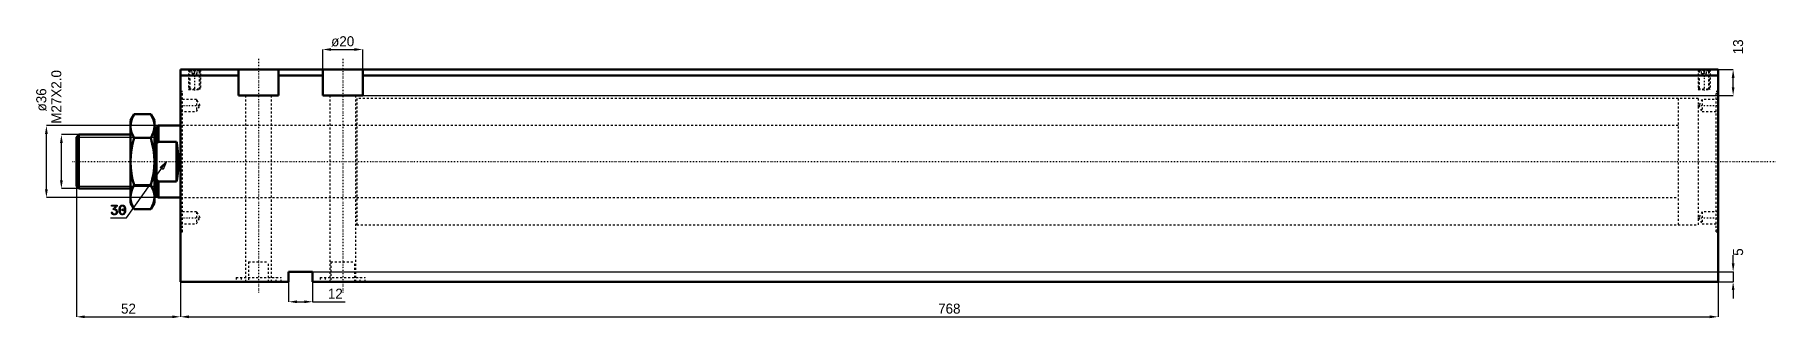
# Model space of a CAD drawing. Header units: millimetres. Extents: x -73 to 796, y -78 to 63.
import ezdxf

# ---------------------------------------------------------------- set-up
doc = ezdxf.new("R2010")
doc.units = ezdxf.units.MM
doc.linetypes.add('Center', pattern=[1.5, 0.45, -0.5, 0.05, -0.5])
doc.linetypes.add('Dashed', pattern=[2, 1, -1])
for name, color, linetype, lineweight in [('2d ConnectionPoints', 7, 'Continuous', 50), ('AM_0', 7, 'Continuous', 50), ('AM_5', 3, 'Continuous', 25), ('AM_7', 7, 'Center', 25), ('AM_9', 6, 'Dashed', 25)]:
    doc.layers.add(name, color=color, linetype=linetype, lineweight=lineweight)
doc.dimstyles.new('ISO-25', dxfattribs={"dimtxt": 2.5, "dimasz": 2.5, "dimexe": 1.25, "dimexo": 0.625, "dimtad": 1, "dimtxsty": 'Standard', "dimcen": 2.5, "dimadec": 0, "dimazin": 0, "dimtfac": 1, "dimtmove": 0, "dimatfit": 3, "dimfxl": 0, "dimarcsym": 0})

# ---------------------------------------------------------------- blocks, each defined once
blk = doc.blocks.new('1_JECX_MF_EXLA_63_660_0_rod__0_in_JECX_MF_160_J_EXLA_63_660_0__2')
at = {"layer": 'AM_0'}
for p, q in [((-23.17, 23.67), (-25, 20.5)), ((-25, 20.5), (-25, -20.5)), ((-23.17, 23.67), (-14.83, 23.67)), ((-13, 20.5), (-14.83, 23.67)), ((-13, 20.5), (-13, -20.5)), ((-11, 18), (-12, 17.5)), ((-12, 17.5), (-12, -17.5)), ((0, 18), (-11, 18)), ((-11, 18), (-11, 9.95)), ((-50.77, 13.5), (-52, 12.27)), ((-52, 12.27), (-52, -12.27)), ((-25, 13.5), (-50.77, 13.5)), ((-50.77, 13.5), (-50.77, -13.5)), ((-23.17, 11.84), (-14.83, 11.84)), ((-12, 12.27), (-13, 13.27)), ((-11, 9.95), (-12, 9.01)), ((-2, 9.95), (-11, 9.95)), ((-2, 9.95), (-2, -9.95)), ((-52, -12.27), (-50.77, -13.5)), ((-50.77, -13.5), (-25, -13.5)), ((-23.17, -11.84), (-14.83, -11.84)), ((-13, -13.27), (-12, -12.27)), ((-12, -9.01), (-11, -9.95)), ((-11, -9.95), (-2, -9.95)), ((-11, -9.95), (-11, -18)), ((-25, -20.5), (-23.17, -23.67)), ((-23.17, -23.67), (-14.83, -23.67)), ((-14.83, -23.67), (-13, -20.5)), ((-12, -17.5), (-11, -18)), ((-11, -18), (0, -18))]:
    blk.add_line(p, q, dxfattribs=at)
for points in [[(-23.17, 23.67), (-23.92, 22.23), (-24.5, 20.77), (-24.87, 19.27), (-25, 17.75)], [(-25, 17.75), (-24.99, 17.33), (-24.82, 15.95), (-24.45, 14.58), (-23.88, 13.2), (-23.17, 11.84)], [(-13, 17.75), (-13.01, 18.17), (-13.18, 19.56), (-13.55, 20.93), (-14.12, 22.31), (-14.83, 23.67)], [(-14.83, 11.84), (-14.08, 13.28), (-13.5, 14.73), (-13.13, 16.24), (-13, 17.75)], [(-23.17, 11.84), (-23.92, 8.96), (-24.5, 6.04), (-24.87, 3.03), (-25, 0)], [(-13, 0), (-13, 0.14), (-13.13, 3.08), (-13.5, 5.99), (-14.08, 8.93), (-14.83, 11.84)], [(-2, -9.95), (-1.74, -8.6), (-1.51, -7.19), (-1.33, -5.73), (-1.19, -4.22), (-1.09, -2.68), (-1.04, -1.12), (-1.03, 0.45), (-1.06, 2.02), (-1.14, 3.57), (-1.26, 5.1), (-1.43, 6.58), (-1.64, 8.02), (-1.88, 9.39), (-2, 9.95)], [(-25, 0), (-25, -0.14), (-24.87, -3.08), (-24.5, -5.99), (-23.92, -8.93), (-23.17, -11.84)], [(-14.83, -11.84), (-14.08, -8.96), (-13.5, -6.04), (-13.13, -3.03), (-13, 0)], [(-23.17, -11.84), (-23.92, -13.28), (-24.5, -14.73), (-24.87, -16.24), (-25, -17.75)], [(-13, -17.75), (-13.01, -17.33), (-13.18, -15.95), (-13.55, -14.58), (-14.12, -13.2), (-14.83, -11.84)], [(-25, -17.75), (-24.99, -18.17), (-24.82, -19.56), (-24.45, -20.93), (-23.88, -22.31), (-23.17, -23.67)], [(-14.83, -23.67), (-14.08, -22.23), (-13.5, -20.77), (-13.13, -19.27), (-13, -17.75)]]:
    blk.add_lwpolyline(points, dxfattribs=at)
at = {"layer": 'AM_5'}
for p, q in [((-52, 12.27), (-12, 12.27)), ((-52, -12.27), (-12, -12.27))]:
    blk.add_line(p, q, dxfattribs=at)
at = {"layer": 'AM_7'}
blk.add_line((-54, 0), (796.5, 0), dxfattribs=at)
at = {"layer": 'AM_9'}
for p, q in [((758, 31.5), (748, 31.5)), ((748, 31.5), (748, -31.5)), ((758, 31.5), (758, -31.5)), ((748, 18), (0, 18)), ((0, -18), (748, -18)), ((748, -31.5), (758, -31.5))]:
    blk.add_line(p, q, dxfattribs=at)
blk = doc.blocks.new('2_JECX_MF_EXLA_63_660_0_body__0_in_JECX_MF_160_J_EXLA_63_660_0__2')
at = {"layer": 'AM_0'}
for p, q in [((0, -60), (0, 46)), ((768, 46), (0, 46)), ((29, 33), (29, 46)), ((49, 33), (49, 46)), ((71, 33), (71, 46)), ((91, 33), (91, 46)), ((768, -60), (768, 46)), ((29, 43), (0, 43)), ((71, 43), (49, 43)), ((768, 43), (91, 43)), ((29, 33), (49, 33)), ((71, 33), (91, 33)), ((54, -60), (0, -60)), ((54, -55), (54, -60)), ((66, -55), (54, -55)), ((66, -60), (66, -55)), ((768, -60), (66, -60))]:
    blk.add_line(p, q, dxfattribs=at)
at = {"layer": 'AM_5', "linetype": 'Dashed'}
for p, q in [((4, 46), (4, 36)), ((10, 46), (10, 36)), ((758, 46), (758, 36)), ((764, 46), (764, 36))]:
    blk.add_line(p, q, dxfattribs=at)
at = {"layer": 'AM_7'}
for p, q in [((7, 46.5), (7, 35.5)), ((39, 51.3), (39, -65.3)), ((81, 51.3), (81, -65.3)), ((761, 46.5), (761, 35.5)), ((-0.49, 28), (10.22, 28)), ((757.78, 28), (768.49, 28)), ((-0.49, -28), (10.22, -28)), ((757.78, -28), (768.49, -28))]:
    blk.add_line(p, q, dxfattribs=at)
at = {"layer": 'AM_9'}
for p, q in [((4, 46), (4.27, 45.73)), ((4.27, 45.73), (4.27, 36.27)), ((4.27, 45.73), (9.73, 45.73)), ((5.1, 46), (4.6, 45.5)), ((4.6, 45.5), (4.6, 36)), ((4.6, 45.5), (9.4, 45.5)), ((5.75, 44), (5.75, 46)), ((5.75, 44), (8.25, 44)), ((7, 44), (7, 46)), ((8.25, 44), (8.25, 46)), ((9.4, 45.5), (8.9, 46)), ((9.4, 36), (9.4, 45.5)), ((9.73, 45.73), (10, 46)), ((9.73, 36.27), (9.73, 45.73)), ((758, 46), (758.27, 45.73)), ((758.27, 45.73), (758.27, 36.27)), ((758.27, 45.73), (763.73, 45.73)), ((759.1, 46), (758.6, 45.5)), ((758.6, 45.5), (758.6, 36)), ((758.6, 45.5), (763.4, 45.5)), ((759.75, 44), (759.75, 46)), ((759.75, 44), (762.25, 44)), ((761, 44), (761, 46)), ((762.25, 44), (762.25, 46)), ((763.4, 45.5), (762.9, 46)), ((763.4, 36), (763.4, 45.5)), ((763.73, 45.73), (764, 46)), ((763.73, 36.27), (763.73, 45.73)), ((1, 35), (0, 35)), ((1, -35), (1, 35)), ((4.27, 36.27), (4, 36)), ((4, 36), (10, 36)), ((4.27, 36.27), (9.73, 36.27)), ((10, 36), (9.73, 36.27)), ((758.27, 36.27), (758, 36)), ((758, 36), (764, 36)), ((758.27, 36.27), (763.73, 36.27)), ((764, 36), (763.73, 36.27)), ((767, -35), (767, 35)), ((768, 35), (767, 35)), ((1, 34), (0, 34)), ((8, 31), (0, 31)), ((9.73, 28), (8, 31)), ((8, 31), (8, 25)), ((8, 25), (9.73, 28)), ((32.5, 33), (32.5, -60)), ((45.5, -60), (45.5, 33)), ((74.5, 33), (74.5, -60)), ((87.5, -60), (87.5, 33)), ((758, 31.5), (88, 31.5)), ((88, 31.5), (88, -31.5)), ((758, 31.5), (758, -31.5)), ((760, 31), (758.27, 28)), ((758.27, 28), (760, 25)), ((768, 31), (760, 31)), ((760, 31), (760, 25)), ((768, 34), (767, 34)), ((0, 25), (8, 25)), ((88, 18), (0, 18)), ((760, 25), (768, 25)), ((0, -18), (88, -18)), ((8, -25), (0, -25)), ((9.73, -28), (8, -25)), ((8, -25), (8, -31)), ((760, -25), (758.27, -28)), ((768, -25), (760, -25)), ((760, -25), (760, -31)), ((0, -31), (8, -31)), ((0, -34), (1, -34)), ((8, -31), (9.73, -28)), ((88, -31.5), (758, -31.5)), ((758.27, -28), (760, -31)), ((760, -31), (768, -31)), ((767, -34), (768, -34)), ((0, -35), (1, -35)), ((767, -35), (768, -35)), ((34, -50), (44, -50)), ((34, -50), (34, -60)), ((44, -60), (44, -50)), ((75, -50), (87, -50)), ((75, -50), (75, -60)), ((87, -60), (87, -50)), ((27.75, -57.9), (50.25, -57.9)), ((27.75, -57.9), (27.75, -60)), ((30.25, -57.9), (30.25, -60)), ((47.75, -60), (47.75, -57.9)), ((50.25, -60), (50.25, -57.9)), ((69.75, -57.9), (92.25, -57.9)), ((69.75, -57.9), (69.75, -60)), ((72.25, -57.9), (72.25, -60)), ((89.75, -60), (89.75, -57.9)), ((92.25, -60), (92.25, -57.9))]:
    blk.add_line(p, q, dxfattribs=at)
blk = doc.blocks.new('*D3')
at = {"layer": 'AM_5', "color": 0, "lineweight": -2}
for p, q in [((71, 46), (71, 56)), ((75.17, 56), (86.83, 56)), ((91, 46), (91, 56))]:
    blk.add_line(p, q, dxfattribs=at)
at = {"layer": 'AM_5', "color": 0}
for points in [[(75.17, 56.69), (75.17, 55.31), (71, 56)], [(86.83, 55.31), (86.83, 56.69), (91, 56)]]:
    blk.add_solid(points, dxfattribs=at)
at = {"layer": 'Defpoints', "color": 0}
for p in [(91, 56), (71, 46), (91, 46)]:
    blk.add_point(p, dxfattribs=at)
at = {"layer": 'AM_5', "color": 0, "insert": (81, 60.05), "char_height": 5, "attachment_point": 5}
blk.add_mtext('ø20', dxfattribs=at)
blk = doc.blocks.new('*D4')
at = {"layer": 'AM_5', "color": 0, "lineweight": -2}
for p, q in [((91, 46), (775.5, 46)), ((775.5, 37.17), (775.5, 41.83)), ((91, 33), (775.5, 33))]:
    blk.add_line(p, q, dxfattribs=at)
at = {"layer": 'AM_5', "color": 0}
for points in [[(776.19, 41.83), (774.81, 41.83), (775.5, 46)], [(774.81, 37.17), (776.19, 37.17), (775.5, 33)]]:
    blk.add_solid(points, dxfattribs=at)
at = {"layer": 'Defpoints', "color": 0}
for p in [(91, 46), (775.5, 46), (91, 33)]:
    blk.add_point(p, dxfattribs=at)
at = {"layer": 'AM_5', "color": 0, "insert": (778, 57.33), "char_height": 5, "attachment_point": 5, "rotation": 90}
blk.add_mtext('13', dxfattribs=at)
blk = doc.blocks.new('*D5')
at = {"layer": 'AM_5', "color": 0, "lineweight": -2}
for p, q in [((0, -60), (0, -77.5)), ((768, -60), (768, -77.5)), ((4.17, -77.5), (763.83, -77.5))]:
    blk.add_line(p, q, dxfattribs=at)
at = {"layer": 'AM_5', "color": 0}
for points in [[(4.17, -76.81), (4.17, -78.19), (0, -77.5)], [(763.83, -78.19), (763.83, -76.81), (768, -77.5)]]:
    blk.add_solid(points, dxfattribs=at)
at = {"layer": 'Defpoints', "color": 0}
for p in [(0, -60), (768, -60), (768, -77.5)]:
    blk.add_point(p, dxfattribs=at)
at = {"layer": 'AM_5', "color": 0, "insert": (384, -73.45), "char_height": 5, "attachment_point": 5}
blk.add_mtext('768', dxfattribs=at)
blk = doc.blocks.new('*D6')
at = {"layer": 'AM_5', "color": 0, "lineweight": -2}
for p, q in [((-52, 0), (-52, -77.5)), ((0, -60), (0, -77.5)), ((-47.83, -77.5), (-4.17, -77.5))]:
    blk.add_line(p, q, dxfattribs=at)
at = {"layer": 'AM_5', "color": 0}
for points in [[(-47.83, -76.81), (-47.83, -78.19), (-52, -77.5)], [(-4.17, -78.19), (-4.17, -76.81), (0, -77.5)]]:
    blk.add_solid(points, dxfattribs=at)
at = {"layer": 'Defpoints', "color": 0}
for p in [(-52, 0), (0, -60), (0, -77.5)]:
    blk.add_point(p, dxfattribs=at)
at = {"layer": 'AM_5', "color": 0, "insert": (-26, -73.45), "char_height": 5, "attachment_point": 5}
blk.add_mtext('52', dxfattribs=at)
blk = doc.blocks.new('*D7')
at = {"layer": 'AM_5', "color": 0, "lineweight": -2}
for p, q in [((-11, 18), (-67, 18)), ((-67, -13.83), (-67, 13.83)), ((-11, -18), (-67, -18))]:
    blk.add_line(p, q, dxfattribs=at)
at = {"layer": 'AM_5', "color": 0}
for points in [[(-66.31, 13.83), (-67.69, 13.83), (-67, 18)], [(-67.69, -13.83), (-66.31, -13.83), (-67, -18)]]:
    blk.add_solid(points, dxfattribs=at)
at = {"layer": 'Defpoints', "color": 0}
for p in [(-67, 18), (-11, 18), (-11, -18)]:
    blk.add_point(p, dxfattribs=at)
at = {"layer": 'AM_5', "color": 0, "insert": (-69.5, 30.83), "char_height": 5, "attachment_point": 5, "rotation": 90}
blk.add_mtext('ø36', dxfattribs=at)
blk = doc.blocks.new('*D8')
at = {"layer": 'AM_5', "color": 0, "lineweight": -2}
for p, q in [((-50.77, 13.5), (-59.5, 13.5)), ((-59.5, -9.33), (-59.5, 9.33)), ((-51, -13.5), (-59.5, -13.5))]:
    blk.add_line(p, q, dxfattribs=at)
at = {"layer": 'AM_5', "color": 0}
for points in [[(-58.81, 9.33), (-60.19, 9.33), (-59.5, 13.5)], [(-60.19, -9.33), (-58.81, -9.33), (-59.5, -13.5)]]:
    blk.add_solid(points, dxfattribs=at)
at = {"layer": 'Defpoints', "color": 0}
for p in [(-59.5, 13.5), (-50.77, 13.5), (-51, -13.5)]:
    blk.add_point(p, dxfattribs=at)
at = {"layer": 'AM_5', "color": 0, "insert": (-62, 32.33), "char_height": 5, "attachment_point": 5, "rotation": 90}
blk.add_mtext('M27X2.0', dxfattribs=at)
blk = doc.blocks.new('*D9')
at = {"layer": 'AM_5', "color": 0, "lineweight": -2}
for p, q in [((54, -55), (54, -70)), ((66, -60), (66, -70)), ((58.17, -70), (61.83, -70)), ((66, -70), (82.22, -70))]:
    blk.add_line(p, q, dxfattribs=at)
at = {"layer": 'AM_5', "color": 0}
for points in [[(58.17, -69.31), (58.17, -70.69), (54, -70)], [(61.83, -70.69), (61.83, -69.31), (66, -70)]]:
    blk.add_solid(points, dxfattribs=at)
at = {"layer": 'Defpoints', "color": 0}
for p in [(54, -55), (66, -60), (66, -70)]:
    blk.add_point(p, dxfattribs=at)
at = {"layer": 'AM_5', "color": 0, "insert": (77.33, -65.95), "char_height": 5, "attachment_point": 5}
blk.add_mtext('12', dxfattribs=at)
blk = doc.blocks.new('*D10')
at = {"layer": 'AM_5', "color": 0, "lineweight": -2}
for p, q in [((775.5, -50.83), (775.5, -46.67)), ((54, -55), (775.5, -55)), ((66, -60), (775.5, -60)), ((775.5, -55), (775.5, -60)), ((775.5, -64.17), (775.5, -68.33))]:
    blk.add_line(p, q, dxfattribs=at)
at = {"layer": 'AM_5', "color": 0}
for points in [[(774.81, -50.83), (776.19, -50.83), (775.5, -55)], [(776.19, -64.17), (774.81, -64.17), (775.5, -60)]]:
    blk.add_solid(points, dxfattribs=at)
at = {"layer": 'Defpoints', "color": 0}
for p in [(54, -55), (66, -60), (775.5, -60)]:
    blk.add_point(p, dxfattribs=at)
at = {"layer": 'AM_5', "color": 0, "insert": (778, -45.17), "char_height": 5, "attachment_point": 5, "rotation": 90}
blk.add_mtext('5', dxfattribs=at)

msp = doc.modelspace()

# ---------------------------------------------------------------- linework, layer by layer
at = {"layer": '2d ConnectionPoints'}
msp.add_point((0, 0), dxfattribs=at)
at = {"layer": 'AM_5'}
for p, q in [((-27, -28), (-7, 0)), ((-35, -28), (-27, -28))]:
    msp.add_line(p, q, dxfattribs=at)
for points in [[(-7, 0), (-8.744, -3.875), (-10.1, -2.906), (-7, 0)], [(-34.067, -25.194), (-34.067, -25.194), (-34.062, -25.304), (-34.033, -25.458), (-34.033, -25.458), (-33.979, -25.6), (-33.929, -25.688), (-33.929, -25.688), (-33.87, -25.768), (-33.768, -25.874), (-33.768, -25.874), (-33.649, -25.963), (-33.56, -26.012), (-33.56, -26.012), (-33.467, -26.053), (-33.321, -26.098), (-33.321, -26.098), (-33.17, -26.122), (-33.066, -26.126), (-33.066, -26.126), (-32.956, -26.122), (-32.796, -26.097), (-32.796, -26.097), (-32.642, -26.052), (-32.543, -26.011), (-32.543, -26.011), (-32.449, -25.961), (-32.324, -25.871), (-32.324, -25.871), (-32.215, -25.764), (-32.153, -25.683), (-32.153, -25.683), (-32.1, -25.595), (-32.043, -25.454), (-32.043, -25.454), (-32.013, -25.301), (-32.007, -25.194), (-32.007, -25.194), (-32.015, -25.04), (-32.058, -24.827), (-32.058, -24.827), (-32.138, -24.637), (-32.212, -24.522), (-32.212, -24.522), (-32.299, -24.418), (-32.454, -24.282), (-32.454, -24.282), (-32.636, -24.17), (-32.772, -24.11), (-32.772, -24.11), (-32.918, -24.06), (-33.152, -24.006), (-33.152, -24.006), (-33.403, -23.977), (-33.58, -23.971), (-33.58, -23.517), (-32.26, -22.223), (-34.464, -22.223), (-34.464, -21.788), (-31.643, -21.788), (-31.643, -22.242), (-32.992, -23.575), (-32.992, -23.575), (-32.697, -23.643), (-32.322, -23.79), (-32.322, -23.79), (-32.027, -23.991), (-31.875, -24.155), (-31.875, -24.155), (-31.754, -24.338), (-31.623, -24.635), (-31.623, -24.635), (-31.552, -24.961), (-31.539, -25.194), (-31.539, -25.194), (-31.548, -25.362), (-31.596, -25.596), (-31.596, -25.596), (-31.684, -25.809), (-31.766, -25.939), (-31.766, -25.939), (-31.863, -26.059), (-32.027, -26.214), (-32.027, -26.214), (-32.214, -26.342), (-32.353, -26.412), (-32.353, -26.412), (-32.498, -26.47), (-32.721, -26.532), (-32.721, -26.532), (-32.949, -26.565), (-33.105, -26.572), (-33.105, -26.572), (-33.257, -26.565), (-33.476, -26.532), (-33.476, -26.532), (-33.687, -26.471), (-33.822, -26.414), (-33.822, -26.414), (-33.95, -26.345), (-34.123, -26.218), (-34.123, -26.218), (-34.272, -26.063), (-34.358, -25.944), (-34.358, -25.944), (-34.431, -25.814), (-34.51, -25.601), (-34.51, -25.601), (-34.553, -25.364), (-34.561, -25.194), (-34.067, -25.194)], [(-29.053, -26.565), (-29.053, -26.565), (-29.299, -26.553), (-29.621, -26.49), (-29.621, -26.49), (-29.889, -26.374), (-30.038, -26.266), (-30.038, -26.266), (-30.166, -26.137), (-30.324, -25.911), (-30.324, -25.911), (-30.442, -25.645), (-30.498, -25.445), (-30.498, -25.445), (-30.541, -25.226), (-30.587, -24.855), (-30.587, -24.855), (-30.612, -24.435), (-30.616, -24.128), (-30.616, -24.128), (-30.612, -23.827), (-30.586, -23.416), (-30.586, -23.416), (-30.54, -23.051), (-30.496, -22.834), (-30.496, -22.834), (-30.439, -22.636), (-30.32, -22.372), (-30.32, -22.372), (-30.161, -22.148), (-30.033, -22.02), (-30.033, -22.02), (-29.884, -21.913), (-29.617, -21.797), (-29.617, -21.797), (-29.296, -21.734), (-29.053, -21.723), (-29.053, -21.723), (-28.809, -21.734), (-28.487, -21.797), (-28.487, -21.797), (-28.219, -21.913), (-28.07, -22.02), (-28.07, -22.02), (-27.942, -22.148), (-27.782, -22.372), (-27.782, -22.372), (-27.663, -22.635), (-27.605, -22.832), (-27.605, -22.832), (-27.562, -23.049), (-27.514, -23.414), (-27.514, -23.414), (-27.488, -23.826), (-27.483, -24.128), (-27.483, -24.128), (-27.489, -24.431), (-27.515, -24.847), (-27.515, -24.847), (-27.565, -25.216), (-27.61, -25.437), (-27.61, -25.437), (-27.67, -25.639), (-27.791, -25.907), (-27.791, -25.907), (-27.952, -26.135), (-28.081, -26.264), (-28.081, -26.264), (-28.231, -26.373), (-28.497, -26.49), (-28.497, -26.49), (-28.814, -26.553), (-29.053, -26.565)], [(-29.053, -26.136), (-29.053, -26.136), (-28.882, -26.126), (-28.656, -26.071), (-28.656, -26.071), (-28.468, -25.97), (-28.363, -25.876), (-28.363, -25.876), (-28.272, -25.765), (-28.16, -25.573), (-28.16, -25.573), (-28.077, -25.35), (-28.038, -25.184), (-28.038, -25.184), (-28.008, -25.003), (-27.975, -24.704), (-27.975, -24.704), (-27.958, -24.369), (-27.955, -24.128), (-27.955, -24.128), (-27.958, -23.871), (-27.973, -23.525), (-27.973, -23.525), (-28.002, -23.225), (-28.028, -23.05), (-28.028, -23.05), (-28.064, -22.893), (-28.142, -22.682), (-28.142, -22.682), (-28.251, -22.502), (-28.34, -22.398), (-28.34, -22.398), (-28.445, -22.312), (-28.638, -22.218), (-28.638, -22.218), (-28.873, -22.168), (-29.053, -22.158), (-29.053, -22.158), (-29.232, -22.168), (-29.466, -22.218), (-29.466, -22.218), (-29.657, -22.312), (-29.762, -22.398), (-29.762, -22.398), (-29.85, -22.502), (-29.958, -22.682), (-29.958, -22.682), (-30.036, -22.893), (-30.072, -23.05), (-30.072, -23.05), (-30.098, -23.225), (-30.127, -23.525), (-30.127, -23.525), (-30.142, -23.871), (-30.145, -24.128), (-30.145, -24.128), (-30.142, -24.372), (-30.125, -24.708), (-30.125, -24.708), (-30.094, -25.007), (-30.066, -25.187), (-30.066, -25.187), (-30.027, -25.352), (-29.946, -25.574), (-29.946, -25.574), (-29.835, -25.765), (-29.745, -25.876), (-29.745, -25.876), (-29.641, -25.97), (-29.452, -26.071), (-29.452, -26.071), (-29.226, -26.126), (-29.053, -26.136)], [(-29.489, -24.128), (-29.053, -23.64), (-28.618, -24.128), (-29.053, -24.57), (-29.489, -24.128)]]:
    msp.add_lwpolyline(points, dxfattribs=at)

# ---------------------------------------------------------------- block references
for name in ['2_JECX_MF_EXLA_63_660_0_body__0_in_JECX_MF_160_J_EXLA_63_660_0__2', '1_JECX_MF_EXLA_63_660_0_rod__0_in_JECX_MF_160_J_EXLA_63_660_0__2']:
    msp.add_blockref(name, (0, 0))

# ---------------------------------------------------------------- dimensions: what is measured, and where the dimension line sits
for base, p1, p2, text, picture, middle in [((91, 56), (71, 46), (91, 46), 'ø20', '*D3', (81, 56)), ((0, -77.5), (-52, 0), (0, -60), '52', '*D6', (-26, -77.5)), ((768, -77.5), (0, -60), (768, -60), '768', '*D5', (384, -77.5)), ((66, -70), (54, -55), (66, -60), '12', '*D9', (77.333, -70))]:
    dim = msp.add_linear_dim(base=base, p1=p1, p2=p2, text=text, dimstyle='ISO-25', override={"dimtxt": 5, "dimasz": 4.166667, "dimexe": 0, "dimexo": 0, "dimgap": 1.5}, dxfattribs=at)
    dim.commit()
    dim.dimension.update_dxf_attribs({"geometry": picture, "text_midpoint": middle, "dimtype": 160})
for base, p1, p2, text, picture, middle in [((775.5, 46), (91, 33), (91, 46), '13', '*D4', (778, 57.333)), ((-59.5, 13.5), (-51, -13.5), (-50.773, 13.5), 'M27X2.0', '*D8', (-62, 32.333)), ((-67, 18), (-11, -18), (-11, 18), 'ø36', '*D7', (-69.5, 30.833)), ((775.5, -60), (54, -55), (66, -60), '5', '*D10', (778, -45.167))]:
    dim = msp.add_linear_dim(base=base, p1=p1, p2=p2, angle=90, text=text, dimstyle='ISO-25', override={"dimtxt": 5, "dimasz": 4.166667, "dimexe": 0, "dimexo": 0, "dimgap": 1.5}, dxfattribs=at)
    dim.commit()
    dim.dimension.update_dxf_attribs({"geometry": picture, "text_midpoint": middle, "dimtype": 160, "text_rotation": 90})

doc.saveas('drawing.dxf')
